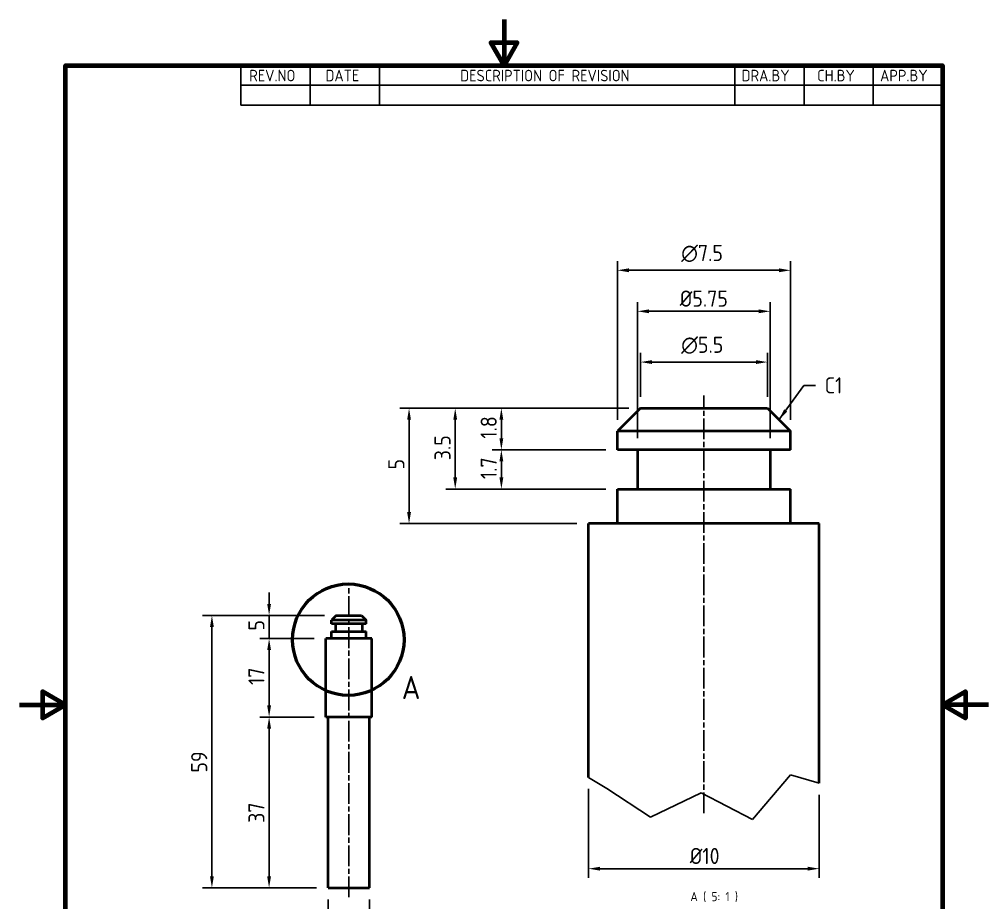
# Model space of a CAD drawing. Header units: millimetres. Extents: x 0 to 210, y 0 to 297.
# Drawn here: x 0 to 210, y 105.7 to 297 of the extents above; entities that cross this region are included whole.
import ezdxf

# ---------------------------------------------------------------- set-up
doc = ezdxf.new("R2010")
doc.units = ezdxf.units.MM
doc.linetypes.add('CHAIN', pattern=[0.35429999999999995, 0.2362, -0.0295, 0.0591, -0.0295])
doc.layers.get('0').update_dxf_attribs({"color": 3, "lineweight": 25})
for name, color, linetype, lineweight in [('가시적인 것(ISO)', 3, 'Continuous', 40), ('경계(ISO)', 7, 'Continuous', 70), ('기호(ISO)', 5, 'Continuous', 25), ('끊기 선(JIS)', 7, 'Continuous', 25), ('상세 경계(JIS)', 7, 'Continuous', 50), ('중심선(ISO)', 1, 'Continuous', 25), ('치수(ISO)', 7, 'Continuous', 25)]:
    doc.layers.add(name, color=color, linetype=linetype, lineweight=lineweight)
doc.styles.add('ISO Proportiona M2B', font='isocp.shx')
doc.styles.add('부품번호텍스트_PSTEK_POSCO', font='isocp.shx')
doc.styles.add('치수 텍스트_PSTEK_POSCO', font='isocp.shx')
doc.styles.add('텍스트 스타일466', font='isocp.shx')
doc.dimstyles.new('치수_PSTEK_POSCO', dxfattribs={"dimtxt": 3.5, "dimasz": 2.5, "dimexe": 2, "dimexo": 2.5, "dimgap": 1, "dimtad": 1, "dimrnd": 1e-08, "dimdsep": 46, "dimtxsty": '치수 텍스트_PSTEK_POSCO', "dimcen": 0.09, "dimdle": 10, "dimclrd": 7, "dimclre": 7, "dimclrt": 2, "dimadec": 1, "dimazin": 2, "dimtfac": 1, "dimtmove": 0, "dimatfit": 3, "dimfxl": 0, "dimtolj": 1, "dimlwd": -1, "dimlwe": -1, "dimarcsym": 0})
doc.dimstyles.new('치수_PSTEK_POSCO$7', dxfattribs={"dimtxt": 3.5, "dimasz": 2.5, "dimexe": 2, "dimexo": 2.5, "dimgap": 1, "dimtad": 1, "dimrnd": 1e-08, "dimdsep": 46, "dimtxsty": '치수 텍스트_PSTEK_POSCO', "dimcen": 0.09, "dimdle": 10, "dimclrd": 7, "dimclre": 7, "dimclrt": 2, "dimadec": 1, "dimazin": 2, "dimtfac": 1, "dimtmove": 0, "dimatfit": 3, "dimfxl": 0, "dimtolj": 1, "dimlwd": -1, "dimlwe": -1, "dimarcsym": 0})

# ---------------------------------------------------------------- blocks, each defined once
blk = doc.blocks.new('경계 Default Border')
at = {"layer": '경계(ISO)', "flags": 128}
for points in [[(105, 297.0000076293945), (105, 287.0000076293945), (102.1132469177246, 292.0000076293945), (107.8867530822754, 292.0000076293945), (105, 287.0000076293945)], [(10, 10), (10, 287.0000076293945), (200, 287.0000076293945), (200, 10), (10, 10)], [(0, 148.5000038146973), (10, 148.5000038146973), (5, 151.3867473602295), (5, 145.6132507324219), (10, 148.5000038146973)], [(210, 148.5000038146973), (200, 148.5000038146973), (205, 151.3867473602295), (205, 145.6132507324219), (200, 148.5000038146973)]]:
    blk.add_lwpolyline(points, dxfattribs=at)
blk = doc.blocks.new('리비전 내역')
at = {"layer": '기호(ISO)'}
for p, q in [((48.00000000000001, 287.0000076293945), (200, 287.0000076293945)), ((48.00000000000001, 287.0000076293945), (48.00000000000001, 282.7200076293945)), ((63.00000000000001, 287.0000076293945), (63.00000000000001, 282.7200076293945)), ((78, 287.0000076293945), (78, 282.7200076293945)), ((155, 287.0000076293945), (155, 282.7200076293945)), ((170, 287.0000076293945), (170, 282.7200076293945)), ((185, 287.0000076293945), (185, 282.7200076293945)), ((200, 287.0000076293945), (200, 282.7200076293945)), ((48.00000000000001, 282.7200076293945), (200, 282.7200076293945)), ((48.00000000000001, 282.7200076293945), (48.00000000000001, 278.4400076293945)), ((63.00000000000001, 282.7200076293945), (63.00000000000001, 278.4400076293945)), ((78, 282.7200076293945), (78, 278.4400076293945)), ((155, 282.7200076293945), (155, 278.4400076293945)), ((170, 282.7200076293945), (170, 278.4400076293945)), ((185, 282.7200076293945), (185, 278.4400076293945)), ((200, 282.7200076293945), (200, 278.4400076293945)), ((48.00000000000001, 278.4400076293945), (200, 278.4400076293945))]:
    blk.add_line(p, q, dxfattribs=at)
at = {"layer": '기호(ISO)', "color": 2, "char_height": 2.5, "attachment_point": 7, "style": 'ISO Proportiona M2B'}
for s, insert in [('REV.NO', (49.7871163682308, 283.5831900503393)), ('DATE', (66.31423177283666, 283.5831900503393)), ('DESCRIPTION OF REVISION', (95.50702043336295, 283.5831900503393)), ('DRA.BY', (156.4757339553203, 283.5831900503393)), ('CH.BY', (172.8642915086116, 283.5831900503393)), ('APP.BY', (186.4777339604403, 283.5831900503393))]:
    blk.add_mtext(s, dxfattribs=dict(at, insert=insert))
blk = doc.blocks.new('2dDetail0')
at = {"layer": '상세 경계(JIS)'}
blk.add_circle((71.26718072463811, 162.6304860722327), 12.0664620472754, dxfattribs=at)
at = {"layer": '상세 경계(JIS)', "insert": (82.84805997037637, 149.7575025155538), "char_height": 5, "attachment_point": 7, "style": '부품번호텍스트_PSTEK_POSCO'}
blk.add_mtext('A', dxfattribs=at)
blk = doc.blocks.new('*D23')
at = {"layer": 'Defpoints', "color": 0, "transparency": 16777216}
for p in [(54.10633721748446, 145.8755706210157), (66.38538132983935, 145.8755706210157), (66.88538132983935, 108.8755706210157)]:
    blk.add_point(p, dxfattribs=at)
at = {"layer": '치수(ISO)', "color": 7, "transparency": 16777216}
for p, q in [((63.88538132983935, 145.8755706210157), (52.10633721748446, 145.8755706210157)), ((54.10633721748444, 111.3755706210157), (54.10633721748445, 143.3755706210157)), ((64.38538132983935, 108.8755706210157), (52.10633721748444, 108.8755706210157))]:
    blk.add_line(p, q, dxfattribs=at)
for points in [[(53.68967055081779, 143.3755706210157), (54.52300388415112, 143.3755706210157), (54.10633721748446, 145.8755706210157)], [(53.68967055081778, 111.3755706210157), (54.52300388415111, 111.3755706210157), (54.10633721748444, 108.8755706210157)]]:
    blk.add_solid(points, dxfattribs=at)
at = {"layer": '치수(ISO)', "color": 2, "transparency": 16777216, "insert": (51.35633721748443, 122.9405706210157), "char_height": 3.5, "attachment_point": 4, "rotation": 90, "style": '치수 텍스트_PSTEK_POSCO'}
blk.add_mtext('\\A1;37', dxfattribs=at)
blk = doc.blocks.new('*D24')
at = {"layer": 'Defpoints', "color": 0, "transparency": 16777216}
for p in [(54.10633721748447, 162.8755706210157), (66.38538132983935, 162.8755706210157), (66.38538132983935, 145.8755706210157)]:
    blk.add_point(p, dxfattribs=at)
at = {"layer": '치수(ISO)', "color": 7, "transparency": 16777216}
for p, q in [((63.88538132983934, 162.8755706210157), (52.10633721748447, 162.8755706210157)), ((54.10633721748447, 148.3755706210157), (54.10633721748447, 160.3755706210157)), ((63.88538132983935, 145.8755706210157), (52.10633721748447, 145.8755706210157))]:
    blk.add_line(p, q, dxfattribs=at)
for points in [[(53.6896705508178, 160.3755706210157), (54.52300388415113, 160.3755706210157), (54.10633721748447, 162.8755706210157)], [(53.6896705508178, 148.3755706210157), (54.52300388415113, 148.3755706210157), (54.10633721748447, 145.8755706210157)]]:
    blk.add_solid(points, dxfattribs=at)
at = {"layer": '치수(ISO)', "color": 2, "transparency": 16777216, "insert": (51.35633721748444, 152.8105706210158), "char_height": 3.5, "attachment_point": 4, "rotation": 90, "style": '치수 텍스트_PSTEK_POSCO'}
blk.add_mtext('\\A1;17', dxfattribs=at)
blk = doc.blocks.new('*D25')
at = {"layer": 'Defpoints', "color": 0, "transparency": 16777216}
for p in [(54.10633721748447, 167.8755706210157), (68.63538132983935, 167.8755706210157), (66.38538132983935, 162.8755706210157)]:
    blk.add_point(p, dxfattribs=at)
at = {"layer": '치수(ISO)', "color": 7, "transparency": 16777216}
for p, q in [((54.10633721748447, 170.3755706210157), (54.10633721748447, 172.8755706210157)), ((66.13538132983935, 167.8755706210157), (52.10633721748447, 167.8755706210157)), ((54.10633721748447, 162.8755706210157), (54.10633721748447, 167.8755706210157)), ((63.88538132983934, 162.8755706210157), (52.10633721748447, 162.8755706210157)), ((54.10633721748447, 160.3755706210157), (54.10633721748447, 157.8755706210157))]:
    blk.add_line(p, q, dxfattribs=at)
for points in [[(53.6896705508178, 170.3755706210157), (54.52300388415113, 170.3755706210157), (54.10633721748447, 167.8755706210157)], [(53.6896705508178, 160.3755706210157), (54.52300388415113, 160.3755706210157), (54.10633721748447, 162.8755706210157)]]:
    blk.add_solid(points, dxfattribs=at)
at = {"layer": '치수(ISO)', "color": 2, "transparency": 16777216, "insert": (51.35633721748444, 164.6030832476004), "char_height": 3.5, "attachment_point": 4, "rotation": 90, "style": '치수 텍스트_PSTEK_POSCO'}
blk.add_mtext('\\A1;5', dxfattribs=at)
blk = doc.blocks.new('*D26')
at = {"layer": 'Defpoints', "color": 0, "transparency": 16777216}
for p in [(41.71076917456059, 167.8755706210157), (68.63538132983935, 167.8755706210157), (66.88538132983935, 108.8755706210157)]:
    blk.add_point(p, dxfattribs=at)
at = {"layer": '치수(ISO)', "color": 7, "transparency": 16777216}
for p, q in [((66.13538132983935, 167.8755706210157), (39.71076917456059, 167.8755706210157)), ((41.71076917456057, 111.3755706210157), (41.71076917456059, 165.3755706210157)), ((64.38538132983935, 108.8755706210157), (39.71076917456057, 108.8755706210157))]:
    blk.add_line(p, q, dxfattribs=at)
for points in [[(41.29410250789392, 165.3755706210157), (42.12743584122725, 165.3755706210157), (41.71076917456059, 167.8755706210157)], [(41.29410250789391, 111.3755706210157), (42.12743584122724, 111.3755706210157), (41.71076917456057, 108.8755706210157)]]:
    blk.add_solid(points, dxfattribs=at)
at = {"layer": '치수(ISO)', "color": 2, "transparency": 16777216, "insert": (38.96076917456056, 133.8252820327627), "char_height": 3.5, "attachment_point": 4, "rotation": 90, "style": '치수 텍스트_PSTEK_POSCO'}
blk.add_mtext('\\A1;59', dxfattribs=at)
blk = doc.blocks.new('*D27')
at = {"layer": 'Defpoints', "color": 0, "transparency": 16777216}
for p in [(66.88538132983935, 108.8755706210157), (75.88538132983935, 108.8755706210157), (66.88538132983935, 94.29275292036391)]:
    blk.add_point(p, dxfattribs=at)
at = {"layer": '치수(ISO)', "color": 7, "transparency": 16777216}
for p, q in [((66.88538132983935, 106.3755706210157), (66.88538132983935, 92.29275292036391)), ((75.88538132983935, 106.3755706210157), (75.88538132983935, 92.29275292036391)), ((69.38538132983935, 94.29275292036391), (73.38538132983935, 94.29275292036391)), ((75.88538132983935, 94.29275292036391), (89.49661731719615, 94.29275292036391))]:
    blk.add_line(p, q, dxfattribs=at)
for points in [[(69.38538132983935, 94.70941958703058), (69.38538132983935, 93.87608625369724), (66.88538132983935, 94.29275292036391)], [(73.38538132983935, 94.70941958703058), (73.38538132983935, 93.87608625369724), (75.88538132983935, 94.29275292036391)]]:
    blk.add_solid(points, dxfattribs=at)
at = {"layer": '치수(ISO)', "color": 2, "transparency": 16777216, "insert": (82.53746721235447, 97.92580147347098), "char_height": 3.5, "attachment_point": 4, "style": '치수 텍스트_PSTEK_POSCO'}
blk.add_mtext('\\A1;\\fAIGDT|b0|i0;\\H3.5000;\\ln\\fisocp|b0|i0;\\H3.5000;9', dxfattribs=at)
blk = doc.blocks.new('*D28')
at = {"layer": 'Defpoints', "color": 0, "transparency": 16777216}
for p in [(134.565701405007, 222.7655258842559), (134.565701405007, 212.7655258842559), (162.065701405007, 212.7655258842559)]:
    blk.add_point(p, dxfattribs=at)
at = {"layer": '치수(ISO)', "color": 7, "transparency": 16777216}
for p, q in [((134.565701405007, 215.2655258842559), (134.565701405007, 224.7655258842559)), ((162.065701405007, 215.2655258842559), (162.065701405007, 224.7655258842559)), ((159.565701405007, 222.7655258842559), (137.065701405007, 222.7655258842559))]:
    blk.add_line(p, q, dxfattribs=at)
for points in [[(137.065701405007, 223.1821925509225), (137.065701405007, 222.3488592175892), (134.565701405007, 222.7655258842559)], [(159.565701405007, 223.1821925509225), (159.565701405007, 222.3488592175892), (162.065701405007, 222.7655258842559)]]:
    blk.add_solid(points, dxfattribs=at)
at = {"layer": '치수(ISO)', "color": 2, "transparency": 16777216, "insert": (143.3922680668315, 226.3985744373629), "char_height": 3.5, "attachment_point": 4, "style": '치수 텍스트_PSTEK_POSCO'}
blk.add_mtext('\\A1;\\fAIGDT|b0|i0;\\H3.5000;\\ln\\fisocp|b0|i0;\\H3.5000;5.5', dxfattribs=at)
blk = doc.blocks.new('*D29')
at = {"layer": 'Defpoints', "color": 0, "transparency": 16777216}
for p in [(167.065701405007, 242.6481281205764), (129.565701405007, 207.7655258842558), (167.065701405007, 207.7655258842558)]:
    blk.add_point(p, dxfattribs=at)
at = {"layer": '치수(ISO)', "color": 7, "transparency": 16777216}
for p, q in [((129.565701405007, 210.2655258842558), (129.565701405007, 244.6481281205764)), ((167.065701405007, 210.2655258842558), (167.065701405007, 244.6481281205764)), ((132.065701405007, 242.6481281205764), (164.565701405007, 242.6481281205764))]:
    blk.add_line(p, q, dxfattribs=at)
for points in [[(132.065701405007, 243.0647947872431), (132.065701405007, 242.2314614539098), (129.565701405007, 242.6481281205764)], [(164.565701405007, 243.0647947872431), (164.565701405007, 242.2314614539098), (167.065701405007, 242.6481281205764)]]:
    blk.add_solid(points, dxfattribs=at)
at = {"layer": '치수(ISO)', "color": 2, "transparency": 16777216, "insert": (143.3922680668315, 246.2811766736835), "char_height": 3.5, "attachment_point": 4, "style": '치수 텍스트_PSTEK_POSCO'}
blk.add_mtext('\\A1;\\fAIGDT|b0|i0;\\H3.5000;\\ln\\fisocp|b0|i0;\\H3.5000;7.5', dxfattribs=at)
blk = doc.blocks.new('*D30')
at = {"layer": 'Defpoints', "color": 0, "transparency": 16777216}
for p in [(162.690701405007, 233.7655258842558), (133.940701405007, 203.7655258842559), (162.690701405007, 203.7655258842559)]:
    blk.add_point(p, dxfattribs=at)
at = {"layer": '치수(ISO)', "color": 7, "transparency": 16777216}
for p, q in [((133.940701405007, 206.2655258842559), (133.940701405007, 235.7655258842558)), ((162.690701405007, 206.2655258842559), (162.690701405007, 235.7655258842558)), ((136.440701405007, 233.7655258842558), (160.190701405007, 233.7655258842558))]:
    blk.add_line(p, q, dxfattribs=at)
for points in [[(136.440701405007, 234.1821925509225), (136.440701405007, 233.3488592175892), (133.940701405007, 233.7655258842558)], [(160.190701405007, 234.1821925509225), (160.190701405007, 233.3488592175892), (162.690701405007, 233.7655258842558)]]:
    blk.add_solid(points, dxfattribs=at)
at = {"layer": '치수(ISO)', "color": 2, "transparency": 16777216, "insert": (143.0807140315918, 236.5155258842558), "char_height": 3.5, "attachment_point": 4, "style": '치수 텍스트_PSTEK_POSCO'}
blk.add_mtext('\\A1;Ø5.75', dxfattribs=at)
blk = doc.blocks.new('*D31')
at = {"layer": 'Defpoints', "color": 0, "transparency": 16777216}
for p in [(134.565701405007, 212.7655258842559), (104.429396747122, 203.7655258842559), (129.565701405007, 203.7655258842559)]:
    blk.add_point(p, dxfattribs=at)
at = {"layer": '치수(ISO)', "color": 7, "transparency": 16777216}
for p, q in [((132.065701405007, 212.7655258842559), (102.429396747122, 212.7655258842559)), ((104.429396747122, 210.2655258842559), (104.429396747122, 206.2655258842559)), ((127.065701405007, 203.7655258842559), (102.429396747122, 203.7655258842559))]:
    blk.add_line(p, q, dxfattribs=at)
for points in [[(104.0127300804553, 210.2655258842559), (104.8460634137886, 210.2655258842559), (104.429396747122, 212.7655258842559)], [(104.0127300804553, 206.2655258842559), (104.8460634137886, 206.2655258842559), (104.429396747122, 203.7655258842559)]]:
    blk.add_solid(points, dxfattribs=at)
at = {"layer": '치수(ISO)', "color": 2, "transparency": 16777216, "insert": (101.6793967471219, 206.1655258842559), "char_height": 3.5, "attachment_point": 4, "rotation": 90, "style": '치수 텍스트_PSTEK_POSCO'}
blk.add_mtext('\\A1;1.8', dxfattribs=at)
blk = doc.blocks.new('*D32')
at = {"layer": 'Defpoints', "color": 0, "transparency": 16777216}
for p in [(134.565701405007, 212.7655258842559), (94.42939674712196, 195.2655258842558), (129.565701405007, 195.2655258842558)]:
    blk.add_point(p, dxfattribs=at)
at = {"layer": '치수(ISO)', "color": 7, "transparency": 16777216}
for p, q in [((132.065701405007, 212.7655258842559), (92.42939674712196, 212.7655258842559)), ((94.42939674712196, 210.2655258842559), (94.42939674712196, 197.7655258842558)), ((127.065701405007, 195.2655258842558), (92.42939674712196, 195.2655258842558))]:
    blk.add_line(p, q, dxfattribs=at)
for points in [[(94.01273008045528, 210.2655258842559), (94.84606341378863, 210.2655258842559), (94.42939674712196, 212.7655258842559)], [(94.01273008045528, 197.7655258842558), (94.84606341378863, 197.7655258842558), (94.42939674712196, 195.2655258842558)]]:
    blk.add_solid(points, dxfattribs=at)
at = {"layer": '치수(ISO)', "color": 2, "transparency": 16777216, "insert": (91.67939674712193, 201.4930385108405), "char_height": 3.5, "attachment_point": 4, "rotation": 90, "style": '치수 텍스트_PSTEK_POSCO'}
blk.add_mtext('\\A1;3.5', dxfattribs=at)
blk = doc.blocks.new('*D33')
at = {"layer": 'Defpoints', "color": 0, "transparency": 16777216}
for p in [(134.565701405007, 212.7655258842559), (84.42939674712196, 187.7655258842558), (123.315701405007, 187.7655258842558)]:
    blk.add_point(p, dxfattribs=at)
at = {"layer": '치수(ISO)', "color": 7, "transparency": 16777216}
for p, q in [((132.065701405007, 212.7655258842559), (82.42939674712196, 212.7655258842559)), ((84.42939674712196, 210.2655258842559), (84.42939674712196, 190.2655258842558)), ((120.815701405007, 187.7655258842558), (82.42939674712196, 187.7655258842558))]:
    blk.add_line(p, q, dxfattribs=at)
for points in [[(84.01273008045528, 210.2655258842559), (84.84606341378863, 210.2655258842559), (84.42939674712196, 212.7655258842559)], [(84.01273008045528, 190.2655258842558), (84.84606341378863, 190.2655258842558), (84.42939674712196, 187.7655258842558)]]:
    blk.add_solid(points, dxfattribs=at)
at = {"layer": '치수(ISO)', "color": 2, "transparency": 16777216, "insert": (81.67939674712193, 199.4930385108405), "char_height": 3.5, "attachment_point": 4, "rotation": 90, "style": '치수 텍스트_PSTEK_POSCO'}
blk.add_mtext('\\A1;5', dxfattribs=at)
blk = doc.blocks.new('*D34')
at = {"layer": 'Defpoints', "color": 0, "transparency": 16777216}
for p in [(104.429396747122, 203.7655258842559), (129.565701405007, 203.7655258842559), (129.565701405007, 195.2655258842558)]:
    blk.add_point(p, dxfattribs=at)
at = {"layer": '치수(ISO)', "color": 7, "transparency": 16777216}
for p, q in [((127.065701405007, 203.7655258842559), (102.429396747122, 203.7655258842559)), ((104.429396747122, 197.7655258842558), (104.429396747122, 201.2655258842559)), ((127.065701405007, 195.2655258842558), (102.429396747122, 195.2655258842558))]:
    blk.add_line(p, q, dxfattribs=at)
for points in [[(104.0127300804553, 201.2655258842559), (104.8460634137886, 201.2655258842559), (104.429396747122, 203.7655258842559)], [(104.0127300804553, 197.7655258842558), (104.8460634137886, 197.7655258842558), (104.429396747122, 195.2655258842558)]]:
    blk.add_solid(points, dxfattribs=at)
at = {"layer": '치수(ISO)', "color": 2, "transparency": 16777216, "insert": (101.6793967471219, 197.4155258842559), "char_height": 3.5, "attachment_point": 4, "rotation": 90, "style": '치수 텍스트_PSTEK_POSCO'}
blk.add_mtext('\\A1;1.7', dxfattribs=at)
blk = doc.blocks.new('*D35')
at = {"layer": 'Defpoints', "color": 0, "transparency": 16777216}
for p in [(123.315701405007, 132.8095363035351), (173.315701405007, 131.5149859548542), (173.315701405007, 113.0223580352975)]:
    blk.add_point(p, dxfattribs=at)
at = {"layer": '치수(ISO)', "color": 7, "transparency": 16777216}
for p, q in [((123.315701405007, 130.3095363035351), (123.315701405007, 111.0223580352975)), ((173.315701405007, 129.0149859548542), (173.315701405007, 111.0223580352975)), ((125.815701405007, 113.0223580352975), (170.815701405007, 113.0223580352975))]:
    blk.add_line(p, q, dxfattribs=at)
for points in [[(125.815701405007, 113.4390247019642), (125.815701405007, 112.6056913686309), (123.315701405007, 113.0223580352975)], [(170.815701405007, 113.4390247019642), (170.815701405007, 112.6056913686309), (173.315701405007, 113.0223580352975)]]:
    blk.add_solid(points, dxfattribs=at)
at = {"layer": '치수(ISO)', "color": 2, "transparency": 16777216, "insert": (145.2518234522511, 115.7723580352975), "char_height": 3.5, "attachment_point": 4, "style": '치수 텍스트_PSTEK_POSCO'}
blk.add_mtext('\\A1;Ø10', dxfattribs=at)

msp = doc.modelspace()

# ---------------------------------------------------------------- linework, layer by layer
at = {"layer": '가시적인 것(ISO)'}
for p, q in [((134.565701405007, 212.7655258842559), (129.565701405007, 207.7655258842558)), ((134.565701405007, 212.7655258842559), (162.065701405007, 212.7655258842559)), ((162.0657014050071, 212.7655258842559), (167.0657014050071, 207.7655258842558)), ((167.065701405007, 207.7655258842558), (129.565701405007, 207.7655258842558)), ((129.565701405007, 203.7655258842559), (129.565701405007, 207.7655258842558)), ((167.065701405007, 203.7655258842559), (167.065701405007, 207.7655258842558)), ((167.065701405007, 203.7655258842559), (129.565701405007, 203.7655258842559)), ((133.940701405007, 203.7655258842559), (133.940701405007, 195.2655258842558)), ((162.690701405007, 203.7655258842559), (162.690701405007, 195.2655258842558)), ((129.565701405007, 195.2655258842558), (167.065701405007, 195.2655258842558)), ((129.565701405007, 187.7655258842558), (129.565701405007, 195.2655258842558)), ((167.065701405007, 187.7655258842558), (167.065701405007, 195.2655258842558)), ((173.315701405007, 187.7655258842558), (123.315701405007, 187.7655258842558)), ((123.315701405007, 132.8095363035351), (123.315701405007, 187.7655258842558)), ((173.315701405007, 131.5149859548542), (173.315701405007, 187.7655258842558)), ((68.63538132983935, 167.8755706210157), (67.63538132983935, 166.8755706210157)), ((75.13538132983935, 166.8755706210157), (67.63538132983935, 166.8755706210157)), ((67.63538132983935, 166.0755706210157), (67.63538132983935, 166.8755706210157)), ((75.13538132983935, 166.0755706210157), (67.63538132983935, 166.0755706210157)), ((68.51038132983935, 166.0755706210157), (68.51038132983935, 164.3755706210157)), ((68.63538132983935, 167.8755706210157), (74.13538132983935, 167.8755706210157)), ((74.13538132983935, 167.8755706210157), (75.13538132983935, 166.8755706210157)), ((74.26038132983935, 166.0755706210157), (74.26038132983935, 164.3755706210157)), ((75.13538132983935, 166.0755706210157), (75.13538132983935, 166.8755706210157)), ((67.63538132983935, 164.3755706210157), (75.13538132983935, 164.3755706210157)), ((67.63538132983935, 162.8755706210157), (67.63538132983935, 164.3755706210157)), ((75.13538132983935, 162.8755706210157), (75.13538132983935, 164.3755706210157)), ((76.38538132983935, 162.8755706210157), (66.38538132983935, 162.8755706210157)), ((66.38538132983935, 145.8755706210157), (66.38538132983935, 162.8755706210157)), ((76.38538132983935, 145.8755706210157), (76.38538132983935, 162.8755706210157)), ((76.38538132983935, 145.8755706210157), (66.38538132983935, 145.8755706210157)), ((66.88538132983935, 108.8755706210157), (66.88538132983935, 145.8755706210157)), ((75.88538132983935, 108.8755706210157), (75.88538132983935, 145.8755706210157)), ((66.88538132983935, 108.8755706210157), (75.88538132983935, 108.8755706210157))]:
    msp.add_line(p, q, dxfattribs=at)
at = {"layer": '끊기 선(JIS)'}
for p, q in [((123.315701405007, 132.809536303535), (127.2873840963514, 130.389043634608)), ((158.8079179980367, 123.6840412117332), (167.0765836020278, 133.3712354660385)), ((167.0765836020278, 133.3712354660384), (173.315701405007, 131.5149859548542)), ((127.2873840963514, 130.389043634608), (136.727997721117, 124.1747146238188)), ((136.727997721117, 124.1747146238188), (147.72469837895, 129.4239080896651)), ((147.72469837895, 129.4239080896651), (158.8079179980367, 123.6840412117332))]:
    msp.add_line(p, q, dxfattribs=at)
at = {"layer": '중심선(ISO)', "linetype": 'CHAIN', "ltscale": 19.05165100097656}
for p, q in [((148.315701405007, 125.0345933078873), (148.315701405007, 215.506590583788)), ((71.38538132983935, 106.8182251802078), (71.38538132983935, 174.071644792743))]:
    msp.add_line(p, q, dxfattribs=at)

# ---------------------------------------------------------------- block references
msp.add_blockref('경계 Default Border', (0, 0))
at = {"layer": '기호(ISO)'}
msp.add_blockref('리비전 내역', (0, 0), dxfattribs=at)
at = {"layer": '상세 경계(JIS)'}
msp.add_blockref('2dDetail0', (0, 0), dxfattribs=at)

# ---------------------------------------------------------------- texts
at = {"layer": '기호(ISO)', "color": 2, "insert": (174.4660104650023, 217.7251312113311), "char_height": 3.499999940395355, "attachment_point": 4, "style": '치수 텍스트_PSTEK_POSCO'}
msp.add_mtext('{C1}', dxfattribs=at)
at = {"layer": '기호(ISO)', "color": 7, "insert": (145.3724066736587, 105.7829419536489), "char_height": 2.000000029802322, "attachment_point": 7, "style": '텍스트 스타일466'}
msp.add_mtext('A ( 5: 1 )', dxfattribs=at)

# ---------------------------------------------------------------- dimensions: what is measured, and where the dimension line sits
at = {"layer": '치수(ISO)', "color": 7}
for base, p1, p2, text, override, picture, middle in [((167.065701405007, 242.6481281205764), (129.565701405007, 207.7655258842558), (167.065701405007, 207.7655258842558), '\\fAIGDT|b0|i0;\\H3.5000;\\ln\\fisocp|b0|i0;\\H3.5000;<>', {"dimdec": 2, "dimlfac": 0.2, "dimtp": 0, "dimtm": -0, "dimtdec": 2, "dimtofl": 0, "dimatfit": 1}, '*D29', (148.315701405007, 242.6481281205764)), ((162.690701405007, 233.7655258842558), (133.940701405007, 203.7655258842559), (162.690701405007, 203.7655258842559), 'Ø<>', {"dimdec": 2, "dimlfac": 0.2, "dimtp": 0, "dimtm": -0, "dimtdec": 2, "dimtofl": 0, "dimatfit": 1}, '*D30', (148.315701405007, 233.7655258842558)), ((134.565701405007, 222.7655258842559), (162.065701405007, 212.7655258842559), (134.565701405007, 212.7655258842559), '\\fAIGDT|b0|i0;\\H3.5000;\\ln\\fisocp|b0|i0;\\H3.5000;<>', {"dimdec": 2, "dimlfac": 0.2, "dimtp": 0, "dimtm": -0, "dimtdec": 2, "dimtofl": 0, "dimatfit": 1}, '*D28', (148.315701405007, 222.7655258842559)), ((173.315701405007, 113.0223580352975), (123.315701405007, 132.8095363035351), (173.315701405007, 131.5149859548542), 'Ø<>', {"dimdec": 2, "dimlfac": 0.2, "dimtp": 0, "dimtm": -0, "dimtdec": 2, "dimtofl": 0, "dimatfit": 1}, '*D35', (148.315701405007, 113.0223580352975)), ((66.88538132983935, 94.29275292036391), (75.88538132983935, 108.8755706210157), (66.88538132983935, 108.8755706210157), '\\fAIGDT|b0|i0;\\H3.5000;\\ln\\fisocp|b0|i0;\\H3.5000;<>', {"dimdec": 2, "dimtp": 0, "dimtm": -0, "dimtdec": 2, "dimtofl": 0, "dimatfit": 2}, '*D27', (85.51704226477531, 94.29275292036391))]:
    dim = msp.add_linear_dim(base=base, p1=p1, p2=p2, angle=180, text=text, dimstyle='치수_PSTEK_POSCO', override=override, dxfattribs=at)
    dim.commit()
    dim.dimension.update_dxf_attribs({"geometry": picture, "text_midpoint": middle, "dimtype": 160})
for base, p1, p2, override, picture, middle in [((84.42939674712196, 187.7655258842558), (134.565701405007, 212.7655258842559), (123.315701405007, 187.7655258842558), {"dimdec": 2, "dimlfac": 0.2, "dimtp": 0, "dimtm": -0, "dimtdec": 2, "dimtofl": 0, "dimatfit": 1}, '*D33', (84.42939674712193, 200.2655258842558)), ((94.42939674712196, 195.2655258842558), (134.565701405007, 212.7655258842559), (129.565701405007, 195.2655258842558), {"dimdec": 2, "dimlfac": 0.2, "dimtp": 0, "dimtm": -0, "dimtdec": 2, "dimtofl": 0, "dimatfit": 1}, '*D32', (94.42939674712193, 204.0155258842558)), ((104.429396747122, 203.7655258842559), (134.565701405007, 212.7655258842559), (129.565701405007, 203.7655258842559), {"dimdec": 2, "dimlfac": 0.2, "dimtp": 0, "dimtm": -0, "dimtdec": 2, "dimtofl": 0, "dimatfit": 1}, '*D31', (104.4293967471219, 208.2655258842559)), ((104.429396747122, 203.7655258842559), (129.565701405007, 195.2655258842558), (129.565701405007, 203.7655258842559), {"dimdec": 2, "dimlfac": 0.2, "dimtp": 0, "dimtm": -0, "dimtdec": 2, "dimtofl": 0, "dimatfit": 1}, '*D34', (104.4293967471219, 199.5155258842559)), ((54.10633721748447, 167.8755706210157), (66.38538132983935, 162.8755706210157), (68.63538132983935, 167.8755706210157), {"dimdec": 2, "dimtp": 0, "dimtm": -0, "dimtdec": 2, "dimtofl": 1, "dimatfit": 1}, '*D25', (54.10633721748444, 165.3755706210157)), ((41.71076917456059, 167.8755706210157), (66.88538132983935, 108.8755706210157), (68.63538132983935, 167.8755706210157), {"dimdec": 2, "dimtp": 0, "dimtm": -0, "dimtdec": 2, "dimtofl": 0, "dimatfit": 1}, '*D26', (41.71076917456056, 135.8755706210157)), ((54.10633721748447, 162.8755706210157), (66.38538132983935, 145.8755706210157), (66.38538132983935, 162.8755706210157), {"dimdec": 2, "dimtp": 0, "dimtm": -0, "dimtdec": 2, "dimtofl": 0, "dimatfit": 1}, '*D24', (54.10633721748444, 154.3855706210157)), ((54.10633721748446, 145.8755706210157), (66.88538132983935, 108.8755706210157), (66.38538132983935, 145.8755706210157), {"dimdec": 2, "dimtp": 0, "dimtm": -0, "dimtdec": 2, "dimtofl": 0, "dimatfit": 1}, '*D23', (54.10633721748443, 124.8655706210157))]:
    dim = msp.add_linear_dim(base=base, p1=p1, p2=p2, angle=90, dimstyle='치수_PSTEK_POSCO', override=override, dxfattribs=at)
    dim.commit()
    dim.dimension.update_dxf_attribs({"geometry": picture, "text_midpoint": middle, "dimtype": 160})

# ---------------------------------------------------------------- leaders
at = {"layer": '기호(ISO)', "color": 7, "annotation_type": 0, "has_hookline": 1, "hookline_direction": 0, "text_width": 3.313096533762709}
msp.add_leader([(164.5657014050071, 210.2655258842558), (169.9660104650023, 217.7251312113311), (172.4660104650023, 217.7251312113311)], dimstyle='치수_PSTEK_POSCO$7', override={"dimtad": 0}, dxfattribs=at)

doc.saveas('drawing.dxf')
